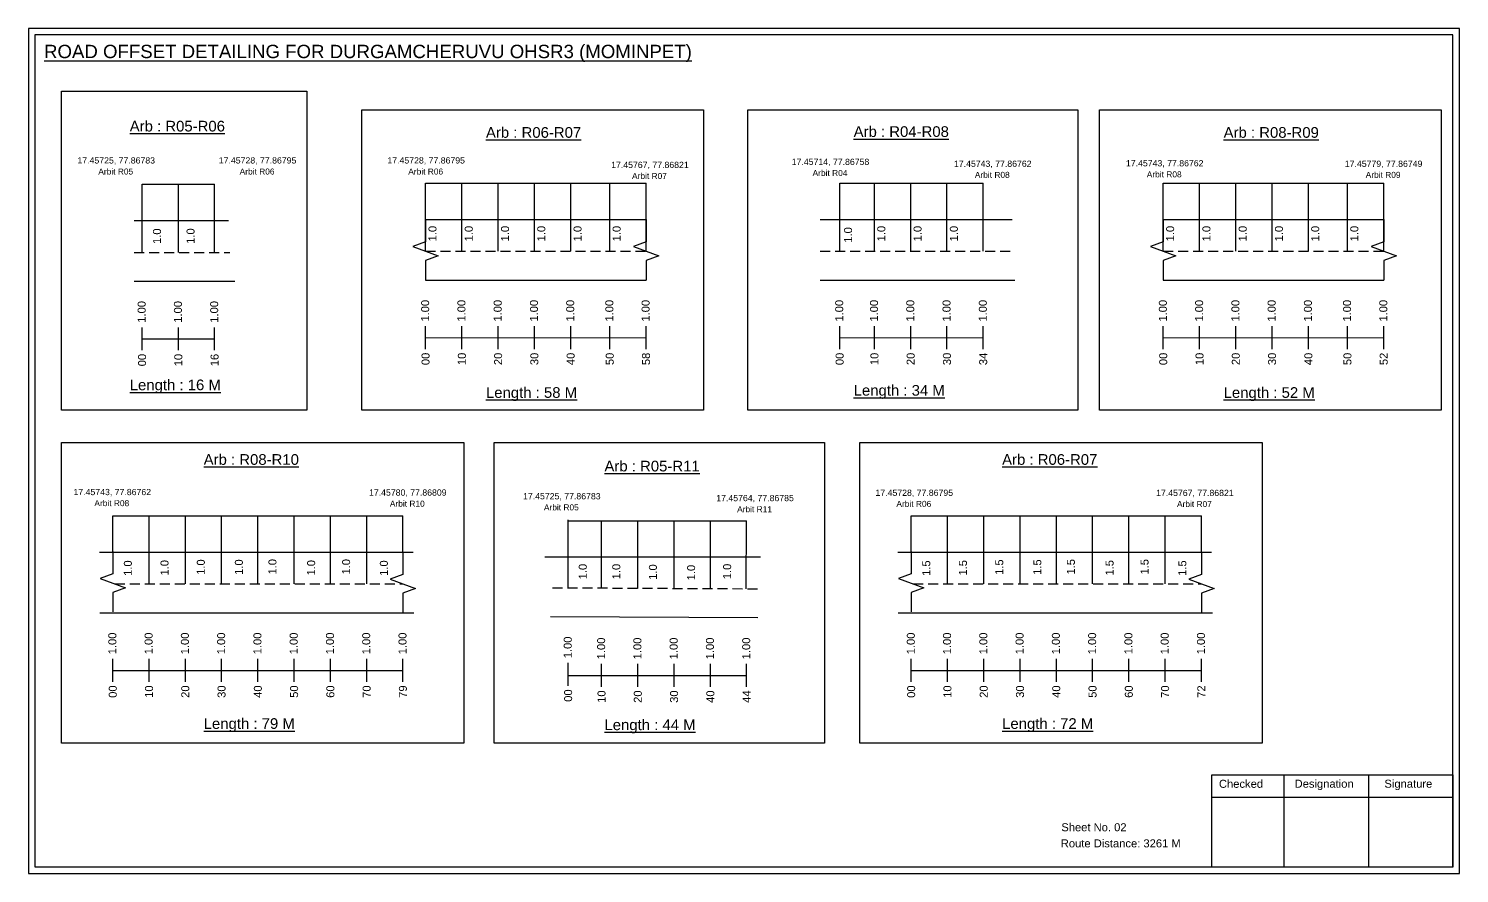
# Model space of a CAD drawing. Header units: inches. Extents: x 1512 to 7627, y 399 to 2397.
# Drawn here: x 5610 to 6147, y 498 to 814 of the extents above; entities that cross this region are included whole.
import ezdxf

# ---------------------------------------------------------------- set-up
doc = ezdxf.new("R2010")
doc.units = ezdxf.units.IN
doc.header["$MEASUREMENT"] = 0
doc.linetypes.add('DASHED2', pattern=[0.375, 0.25, -0.125])
doc.layers.add('PDF_Geometry', color=7, linetype='Continuous')
doc.layers.add('PDF_Text', color=5, linetype='Continuous')
doc.styles.add('PDF Arial', font='arial.ttf')
doc.styles.get("Standard").update_dxf_attribs({"font": 'arial.ttf'})

msp = doc.modelspace()

# ---------------------------------------------------------------- linework, layer by layer
at = {"color": 5}
for p, q in [((5759.25, 756.54), (5841.9, 756.54)), ((5914.51, 756.54), (5968.34, 756.54)), ((6035.85, 756.54), (6118.5, 756.54)), ((5652.94, 756.11), (5680.14, 756.11)), ((5641.96, 631.81), (5750.76, 631.81)), ((5812.7, 629.93), (5879.62, 629.93)), ((5941.34, 631.81), (6050.14, 631.81))]:
    msp.add_line(p, q, dxfattribs=at)
for p, q in [((5759.25, 731), (5759.25, 756.54)), ((5772.85, 731), (5772.85, 756.54)), ((5786.45, 731), (5786.45, 756.54)), ((5800.05, 731), (5800.05, 756.54)), ((5813.65, 731), (5813.65, 756.54)), ((5828.3, 731.01), (5828.3, 756.54)), ((5841.9, 731.01), (5841.9, 756.54)), ((5914.51, 731), (5914.51, 756.54)), ((5927.54, 731), (5927.54, 756.54)), ((5941.14, 731), (5941.14, 756.54)), ((5954.74, 731), (5954.74, 756.54)), ((5968.34, 731), (5968.34, 756.54)), ((6035.85, 731), (6035.85, 756.54)), ((6049.45, 731), (6049.45, 756.54)), ((6063.05, 731), (6063.05, 756.54)), ((6076.65, 731), (6076.65, 756.54)), ((6090.25, 731), (6090.25, 756.54)), ((6104.9, 731.01), (6104.9, 756.54)), ((6118.5, 731.01), (6118.5, 756.54)), ((5652.94, 730.57), (5652.94, 756.11)), ((5666.54, 730.57), (5666.54, 756.11)), ((5680.14, 730.57), (5680.14, 756.11)), ((5649.94, 742.45), (5685.36, 742.45)), ((5759.25, 742.89), (5841.9, 742.89)), ((5907.16, 742.89), (5979.2, 742.89)), ((6035.85, 742.89), (6118.5, 742.89)), ((5649.94, 719.77), (5687.76, 719.77)), ((5759.25, 720.2), (5841.9, 720.2)), ((5907.16, 720.2), (5980.2, 720.2)), ((6035.85, 720.2), (6118.5, 720.2)), ((5641.96, 618.16), (5641.96, 631.81)), ((5655.56, 606.27), (5655.56, 631.81)), ((5669.16, 606.27), (5669.16, 631.81)), ((5682.76, 606.27), (5682.76, 631.81)), ((5696.36, 606.27), (5696.36, 631.81)), ((5709.96, 606.27), (5709.96, 631.81)), ((5723.56, 606.27), (5723.56, 631.81)), ((5737.16, 606.27), (5737.16, 631.81)), ((5750.76, 618.16), (5750.76, 631.81)), ((5812.7, 604.7), (5812.7, 630.23)), ((5825.22, 604.65), (5825.22, 629.93)), ((5838.82, 604.59), (5838.82, 629.93)), ((5852.42, 604.65), (5852.42, 629.93)), ((5866.02, 604.4), (5866.02, 629.93)), ((5879.39, 604.43), (5879.62, 629.93)), ((5941.34, 618.16), (5941.34, 631.81)), ((5954.94, 606.27), (5954.94, 631.81)), ((5968.54, 606.27), (5968.54, 631.81)), ((5982.14, 606.27), (5982.14, 631.81)), ((5995.74, 606.27), (5995.74, 631.81)), ((6009.34, 606.27), (6009.34, 631.81)), ((6022.94, 606.27), (6022.94, 631.81)), ((6036.54, 606.27), (6036.54, 631.81)), ((6050.14, 618.16), (6050.14, 631.81)), ((5636.96, 618.16), (5754.58, 618.21)), ((5936.34, 618.16), (6053.96, 618.21)), ((5884.87, 616.26), (5803.92, 616.26)), ((5637.11, 595.47), (5754.89, 595.47)), ((5806.13, 594.06), (5883.85, 593.62)), ((5936.49, 595.47), (6054.27, 595.47))]:
    msp.add_line(p, q)
at = {"linetype": 'DASHED2', "ltscale": 15}
for p, q in [((5649.94, 730.57), (5685.85, 730.57)), ((5759.25, 731.01), (5841.9, 731.01)), ((5907.16, 731), (5979.7, 731)), ((6035.85, 731.01), (6118.5, 731.01)), ((5642.72, 606.27), (5750.76, 606.27)), ((5942.1, 606.27), (6050.14, 606.27)), ((5806.84, 604.84), (5885.12, 604.43))]:
    msp.add_line(p, q, dxfattribs=at)
at = {"color": 217, "true_color": 0x93278f}
for p, q in [((5759.25, 694.31), (5759.25, 702.86)), ((5772.85, 694.31), (5772.85, 702.86)), ((5786.45, 694.31), (5786.45, 702.86)), ((5800.05, 694.31), (5800.05, 702.86)), ((5813.65, 694.31), (5813.65, 702.86)), ((5828.3, 694.31), (5828.3, 702.87)), ((5841.9, 694.31), (5841.9, 702.87)), ((5914.51, 694.31), (5914.51, 702.86)), ((5927.54, 694.31), (5927.54, 702.86)), ((5941.14, 694.31), (5941.14, 702.86)), ((5954.74, 694.31), (5954.74, 702.86)), ((5968.34, 694.31), (5968.34, 702.86)), ((6035.85, 694.31), (6035.85, 702.86)), ((6049.45, 694.31), (6049.45, 702.86)), ((6063.05, 694.31), (6063.05, 702.86)), ((6076.65, 694.31), (6076.65, 702.86)), ((6090.25, 694.31), (6090.25, 702.86)), ((6104.9, 694.31), (6104.9, 702.87)), ((6118.5, 694.31), (6118.5, 702.87)), ((5652.94, 693.87), (5652.94, 702.43)), ((5652.94, 698.14), (5680.14, 698.14)), ((5666.54, 693.87), (5666.54, 702.43)), ((5680.14, 693.87), (5680.14, 702.43)), ((5759.25, 698.57), (5841.9, 698.59)), ((5914.51, 698.58), (5968.34, 698.59)), ((6035.85, 698.57), (6118.5, 698.59)), ((5641.96, 569.57), (5641.96, 578.13)), ((5655.56, 569.57), (5655.56, 578.13)), ((5669.16, 569.57), (5669.16, 578.13)), ((5682.76, 569.57), (5682.76, 578.13)), ((5696.36, 569.57), (5696.36, 578.13)), ((5709.96, 569.57), (5709.96, 578.13)), ((5723.56, 569.57), (5723.56, 578.13)), ((5737.16, 569.57), (5737.16, 578.13)), ((5750.76, 569.57), (5750.76, 578.13)), ((5812.7, 568.08), (5812.7, 576.64)), ((5825.22, 567.7), (5825.22, 576.26)), ((5838.82, 567.7), (5838.82, 576.26)), ((5852.42, 567.7), (5852.42, 576.26)), ((5866.02, 567.7), (5866.02, 576.26)), ((5879.62, 567.7), (5879.62, 576.26)), ((5941.34, 569.57), (5941.34, 578.13)), ((5954.94, 569.57), (5954.94, 578.13)), ((5968.54, 569.57), (5968.54, 578.13)), ((5982.14, 569.57), (5982.14, 578.13)), ((5995.74, 569.57), (5995.74, 578.13)), ((6009.34, 569.57), (6009.34, 578.13)), ((6022.94, 569.57), (6022.94, 578.13)), ((6036.54, 569.57), (6036.54, 578.13)), ((6050.14, 569.57), (6050.14, 578.13)), ((5641.96, 573.84), (5750.76, 573.84)), ((5812.7, 571.97), (5879.62, 571.98)), ((5941.34, 573.84), (6050.14, 573.84))]:
    msp.add_line(p, q, dxfattribs=at)
for points in [[(5622.73, 790.95), (5714.67, 790.95), (5714.67, 671.34), (5622.73, 671.34)], [(5735.38, 784.02), (5863.48, 784.02), (5863.48, 671.34), (5735.38, 671.34)], [(5880.05, 784.02), (6003.85, 784.02), (6003.85, 671.34), (5880.05, 671.34)], [(6011.98, 784.02), (6140.08, 784.02), (6140.08, 671.34), (6011.98, 671.34)], [(5622.73, 659.29), (5773.58, 659.29), (5773.58, 546.61), (5622.73, 546.61)], [(5785, 659.29), (5908.8, 659.29), (5908.8, 546.61), (5785, 546.61)], [(5922.11, 659.29), (6072.96, 659.29), (6072.96, 546.61), (5922.11, 546.61)]]:
    msp.add_lwpolyline(points, close=True)
at = {"linetype": 'Continuous'}
for points in [[(5759.25, 742.89), (5759.25, 734.46), (5754.5, 732.73), (5763.99, 729.28), (5759.25, 727.55), (5759.25, 720.2)], [(5841.9, 742.89), (5841.9, 734.46), (5837.16, 732.73), (5846.64, 729.28), (5841.9, 727.55), (5841.9, 720.2)], [(6035.85, 742.89), (6035.85, 734.46), (6031.1, 732.73), (6040.59, 729.28), (6035.85, 727.55), (6035.85, 720.2)], [(6118.5, 742.89), (6118.5, 734.46), (6113.76, 732.73), (6123.24, 729.28), (6118.5, 727.55), (6118.5, 720.2)], [(5641.94, 618.44), (5641.94, 610.01), (5637.2, 608.28), (5646.68, 604.83), (5641.94, 603.1), (5641.94, 595.76)], [(5750.76, 618.16), (5750.76, 609.73), (5746.01, 608), (5755.5, 604.55), (5750.76, 602.82), (5750.76, 595.47)], [(5941.32, 618.44), (5941.32, 610.01), (5936.58, 608.28), (5946.06, 604.83), (5941.32, 603.1), (5941.32, 595.76)], [(6050.14, 618.16), (6050.14, 609.73), (6045.39, 608), (6054.88, 604.55), (6050.14, 602.82), (6050.14, 595.47)]]:
    msp.add_lwpolyline(points, dxfattribs=at)
at = {"layer": 'PDF_Geometry'}
for points in [[(5610.39, 814.45), (5610.39, 497.74), (6146.86, 497.74), (6146.86, 814.45)], [(5612.71, 812.12), (5612.71, 500.16), (6144.44, 500.16), (6144.44, 812.12)]]:
    msp.add_lwpolyline(points, close=True, dxfattribs=at)
at = {"layer": 'PDF_Geometry', "color": 242, "true_color": 0xcc1f26}
msp.add_lwpolyline([(6144.44, 500.06), (6054.1, 500.06), (6054.1, 534.67), (6144.44, 534.67)], close=True, dxfattribs=at)
for points in [[(6081.08, 534.67), (6081.08, 500.06)], [(6112.81, 534.67), (6112.81, 500.06)], [(6054.1, 526.3), (6144.44, 526.3)]]:
    msp.add_lwpolyline(points, dxfattribs=at)

# ---------------------------------------------------------------- texts
at = {"color": 242, "true_color": 0xcd2027}
for s, height, p in [('%%UROAD OFFSET DETAILING FOR DURGAMCHERUVU OHSR3 (MOMINPET)', 5, (5616.17, 803.38)), ('%%UArb : R05-R06', 4, (5648.3, 775.88)), ('%%UArb : R04-R08', 4, (5919.74, 773.84)), ('%%UArb : R06-R07', 4, (5781.87, 773.52)), ('%%UArb : R08-R09', 4, (6058.46, 773.52)), ('%%ULength : 16 M', 4, (5648.3, 678.88)), ('%%ULength : 58 M', 4, (5781.87, 676.02)), ('%%ULength : 34 M', 4, (5919.74, 676.84)), ('%%ULength : 52 M', 4, (6058.46, 676.02)), ('%%UArb : R08-R10', 4, (5676.03, 650.91)), ('%%UArb : R06-R07', 4, (5975.41, 650.91)), ('%%UArb : R05-R11', 4, (5826.3, 648.44)), ('%%ULength : 79 M', 4, (5676.03, 551.91)), ('%%ULength : 44 M', 4, (5826.3, 551.44)), ('%%ULength : 72 M', 4, (5975.41, 551.91))]:
    msp.add_text(s, height=height, dxfattribs=at).set_placement(p)
at = {"color": 5}
for s, height, p in [('17.45725, 77.86783', 2.34, (5628.7, 763.88)), ('Arbit R05', 2.246, (5636.52, 759.75)), ('17.45728, 77.86795', 2.34, (5681.7, 763.88)), ('Arbit R06', 2.246, (5689.52, 759.75)), ('17.45728, 77.86795', 2.34, (5744.92, 763.88)), ('Arbit R06', 2.246, (5752.74, 759.75)), ('17.45767, 77.86821', 2.34, (5828.82, 762.19)), ('17.45714, 77.86758', 2.34, (5896.52, 763.33)), ('17.45743, 77.86762', 2.34, (5957.36, 762.62)), ('17.45743, 77.86762', 2.34, (6021.83, 762.8)), ('17.45779, 77.86749', 2.34, (6103.91, 762.62)), ('Arbit R07', 2.246, (5836.64, 758.07)), ('Arbit R04', 2.246, (5904.34, 759.2)), ('Arbit R08', 2.246, (5965.18, 758.5)), ('Arbit R08', 2.246, (6029.65, 758.68)), ('Arbit R09', 2.246, (6111.73, 758.5)), ('17.45743, 77.86762', 2.34, (5627.22, 639.54)), ('17.45780, 77.86809', 2.34, (5738.02, 639.35)), ('17.45725, 77.86783', 2.34, (5795.78, 637.96)), ('17.45764, 77.86785', 2.34, (5868.23, 637.28)), ('17.45728, 77.86795', 2.34, (5927.93, 639.28)), ('17.45767, 77.86821', 2.34, (6033.15, 639.2)), ('Arbit R08', 2.246, (5635.04, 635.41)), ('Arbit R10', 2.246, (5745.84, 635.22)), ('Arbit R05', 2.246, (5803.6, 633.83)), ('Arbit R11', 2.246, (5876.05, 633.16)), ('Arbit R06', 2.246, (5935.76, 635.15)), ('Arbit R07', 2.246, (6040.97, 635.08))]:
    msp.add_text(s, height=height, dxfattribs=at).set_placement(p)
for s, p in [('1.0', (5763.32, 734.68)), ('1.0', (5776.92, 734.68)), ('1.0', (5790.52, 734.68)), ('1.0', (5804.12, 734.68)), ('1.0', (5817.72, 734.68)), ('1.0', (5832.37, 734.68)), ('1.0', (5931.61, 734.68)), ('1.0', (5945.21, 734.68)), ('1.0', (5958.81, 734.68)), ('1.0', (6039.91, 734.68)), ('1.0', (6053.51, 734.68)), ('1.0', (6067.11, 734.68)), ('1.0', (6080.71, 734.68)), ('1.0', (6094.31, 734.68)), ('1.0', (6108.97, 734.68)), ('1.0', (5660.02, 733.71)), ('1.0', (5672.61, 733.75)), ('1.0', (5919.14, 734.18)), ('1.0', (5649.09, 609.26)), ('1.0', (5662.84, 609.39)), ('1.0', (5676.45, 609.64)), ('1.0', (5690.72, 609.64)), ('1.0', (5703.31, 609.77)), ('1.0', (5717.82, 609.39)), ('1.0', (5730.93, 609.77)), ('1.0', (5745.09, 609.27)), ('1.0', (5819.66, 607.98)), ('1.0', (5832.24, 607.98)), ('1.0', (5845.97, 607.79)), ('1.0', (5860.29, 607.6)), ('1.0', (5873.8, 608.01)), ('1.5', (5948.47, 609.26)), ('1.5', (5962.22, 609.39)), ('1.5', (5975.83, 609.64)), ('1.5', (5990.1, 609.64)), ('1.5', (6002.69, 609.77)), ('1.5', (6017.2, 609.39)), ('1.5', (6030.31, 609.77)), ('1.5', (6044.47, 609.27))]:
    msp.add_text(s, height=3, rotation=90).set_placement(p)
at = {"color": 217, "true_color": 0x93278f}
for s, p in [('1.00', (5654.27, 704.17)), ('1.00', (5667.87, 704.17)), ('1.00', (5681.47, 704.17)), ('1.00', (5760.57, 704.6)), ('1.00', (5774.17, 704.6)), ('1.00', (5787.77, 704.6)), ('1.00', (5801.37, 704.6)), ('1.00', (5814.97, 704.6)), ('1.00', (5829.63, 704.6)), ('1.00', (5843.23, 704.6)), ('1.00', (5915.83, 704.6)), ('1.00', (5928.87, 704.6)), ('1.00', (5942.47, 704.6)), ('1.00', (5956.07, 704.6)), ('1.00', (5969.67, 704.6)), ('1.00', (6037.17, 704.6)), ('1.00', (6050.77, 704.6)), ('1.00', (6064.37, 704.6)), ('1.00', (6077.97, 704.6)), ('1.00', (6091.57, 704.6)), ('1.00', (6106.23, 704.6)), ('1.00', (6119.83, 704.6)), ('00', (5654.42, 687.85)), ('10', (5668.02, 687.85)), ('16', (5681.62, 687.85)), ('00', (5760.72, 688.28)), ('10', (5774.32, 688.28)), ('20', (5787.92, 688.28)), ('30', (5801.52, 688.28)), ('40', (5815.12, 688.28)), ('50', (5829.78, 688.28)), ('58', (5843.38, 688.28)), ('00', (5915.98, 688.28)), ('10', (5929.02, 688.28)), ('20', (5942.62, 688.28)), ('30', (5956.22, 688.28)), ('34', (5969.82, 688.28)), ('00', (6037.32, 688.28)), ('10', (6050.92, 688.28)), ('20', (6064.52, 688.28)), ('30', (6078.12, 688.28)), ('40', (6091.72, 688.28)), ('50', (6106.38, 688.28)), ('52', (6119.98, 688.28)), ('1.00', (5643.28, 579.87)), ('1.00', (5656.88, 579.87)), ('1.00', (5670.48, 579.87)), ('1.00', (5684.08, 579.87)), ('1.00', (5697.68, 579.87)), ('1.00', (5711.28, 579.87)), ('1.00', (5724.88, 579.87)), ('1.00', (5738.48, 579.87)), ('1.00', (5752.08, 579.87)), ('1.00', (5814.03, 578.38)), ('1.00', (5826.55, 577.99)), ('1.00', (5840.15, 577.99)), ('1.00', (5853.75, 577.99)), ('1.00', (5867.35, 577.99)), ('1.00', (5880.95, 577.99)), ('1.00', (5942.66, 579.87)), ('1.00', (5956.26, 579.87)), ('1.00', (5969.86, 579.87)), ('1.00', (5983.46, 579.87)), ('1.00', (5997.06, 579.87)), ('1.00', (6010.66, 579.87)), ('1.00', (6024.26, 579.87)), ('1.00', (6037.86, 579.87)), ('1.00', (6051.46, 579.87)), ('00', (5643.43, 563.55)), ('10', (5657.03, 563.55)), ('20', (5670.63, 563.55)), ('30', (5684.23, 563.55)), ('40', (5697.83, 563.55)), ('50', (5711.43, 563.55)), ('60', (5725.03, 563.55)), ('70', (5738.63, 563.55)), ('79', (5752.23, 563.55)), ('00', (5814.18, 562.06)), ('10', (5826.7, 561.67)), ('20', (5840.3, 561.67)), ('30', (5853.9, 561.67)), ('40', (5867.5, 561.67)), ('44', (5881.1, 561.67)), ('00', (5942.81, 563.55)), ('10', (5956.41, 563.55)), ('20', (5970.01, 563.55)), ('30', (5983.61, 563.55)), ('40', (5997.21, 563.55)), ('50', (6010.81, 563.55)), ('60', (6024.41, 563.55)), ('70', (6038.01, 563.55)), ('72', (6051.61, 563.55))]:
    msp.add_text(s, height=3, rotation=90, dxfattribs=at).set_placement(p)
for s, p in [('Sheet No. 02', (5997.6, 513.53)), ('Route Distance: 3261 M', (5997.41, 507.49))]:
    msp.add_text(s, height=3).set_placement(p)
at = {"layer": 'PDF_Text', "color": 7, "attachment_point": 7, "style": 'PDF Arial'}
for s, insert, char_height in [('Checked', (6056.71, 529.78), 3.001), ('Designation', (6085.08, 528.95), 3.0006), ('Signature', (6118.76, 528.95), 3.001)]:
    msp.add_mtext(s, dxfattribs=dict(at, insert=insert, char_height=char_height))

doc.saveas('drawing.dxf')
